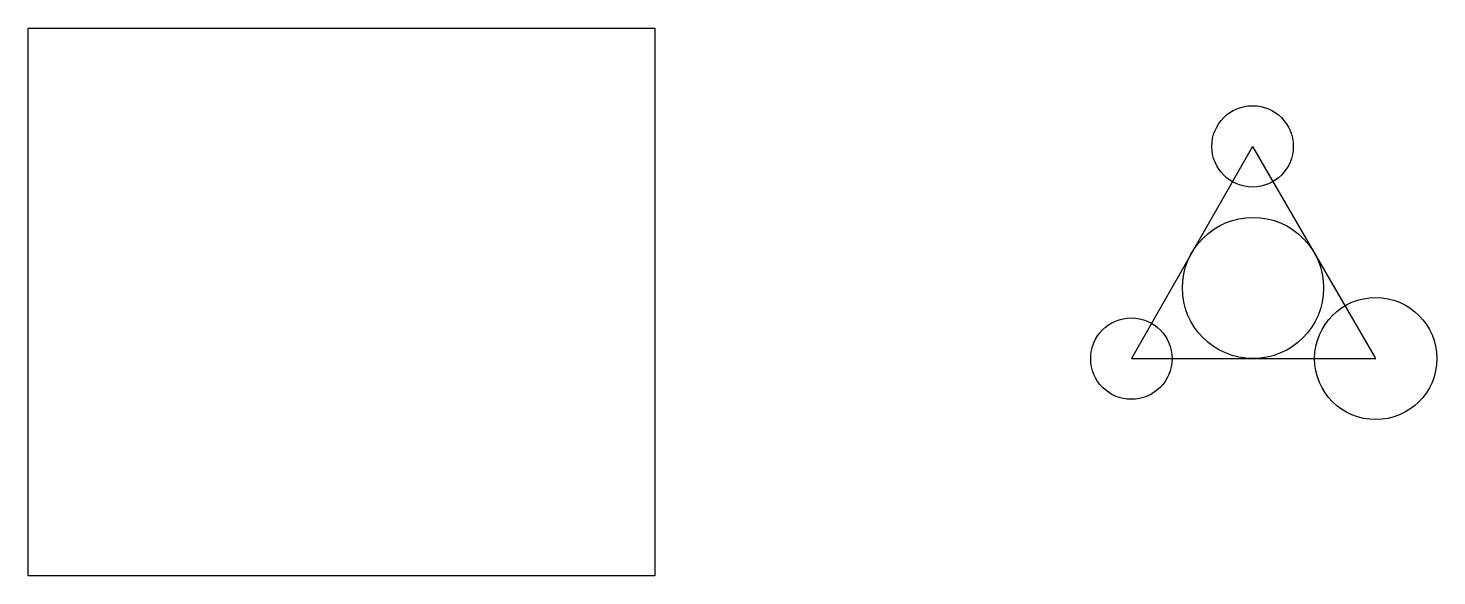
# Model space of a CAD drawing. Header units: millimetres. Extents: x 104 to 450, y 122 to 257.
import ezdxf

# ---------------------------------------------------------------- set-up
doc = ezdxf.new("R2010")
doc.units = ezdxf.units.MM
picture_1 = doc.add_image_def('image1.png', size_in_pixel=(881, 770))

msp = doc.modelspace()

# ---------------------------------------------------------------- linework, layer by layer
for p, q in [((404.42, 227.48), (374.67, 175.37)), ((404.42, 227.48), (434.54, 175.59)), ((374.67, 175.37), (434.67, 175.37))]:
    msp.add_line(p, q)
for centre, radius in [((404.42, 227.48), 10), ((404.54, 192.72), 17.34), ((434.67, 175.37), 15), ((374.67, 175.37), 10)]:
    msp.add_circle(centre, radius)

# ---------------------------------------------------------------- pictures from other files: only their frames are drawn
image = msp.add_image(picture_1, insert=(103.78, 122.01), size_in_units=(153.91, 134.52))
image.dxf.flags = 7

doc.saveas('drawing.dxf')
